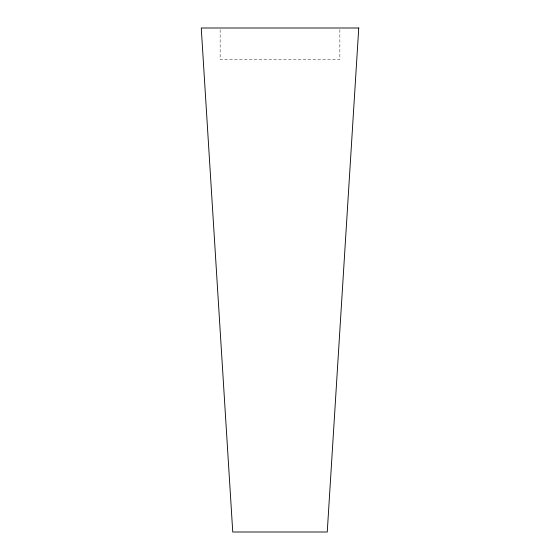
<?xml version="1.0" encoding="UTF-8"?>
<svg xmlns="http://www.w3.org/2000/svg" width="560" height="560" viewBox="0 0 560 560"><rect width="100%" height="100%" fill="white"/><g stroke="black" fill="none" stroke-linecap="round" stroke-linejoin="round"><path stroke-width="0.42" stroke-dasharray="2.8 2.1" d="M339.85 29.701L339.85 59.5L220.15 59.5L220.15 29.701"/><path stroke-width="0.84" d="M358.75 28L327.25 532L232.75 532L201.25 28L358.75 28"/></g></svg>
